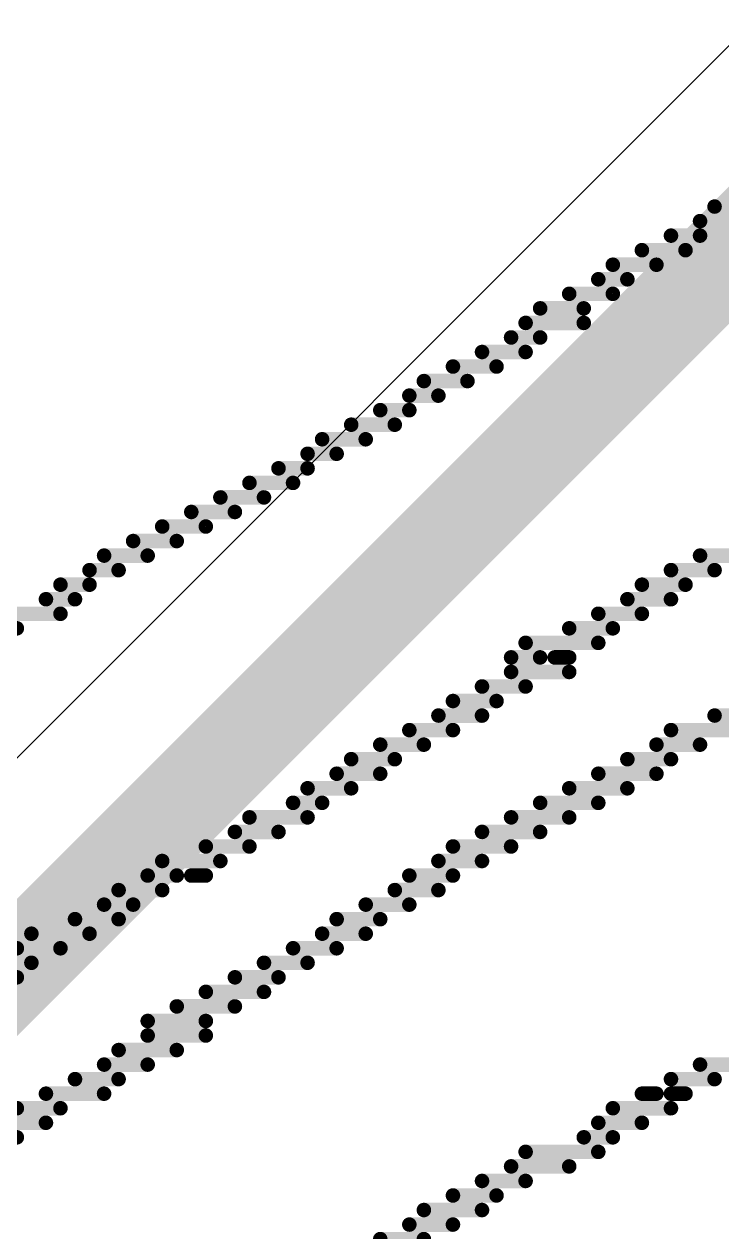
# Model space of a CAD drawing. Header units: millimetres. Extents: x 84.4 to 173.9, y 144 to 177.
# Drawn here: x 139.176 to 141.005, y 156.127 to 159.291 of the extents above; entities that cross this region are included whole.
import ezdxf

# ---------------------------------------------------------------- set-up
doc = ezdxf.new("R2010")
doc.units = ezdxf.units.MM
doc.layers.add('BottomLayer', color=5, linetype='Continuous')
doc.layers.add('BottomOverlay', color=54, linetype='Continuous')

msp = doc.modelspace()

# ---------------------------------------------------------------- linework, layer by layer
at = {"layer": 'BottomLayer'}
msp.add_line((141.0791, 159.2909), (134.0047, 152.2165), dxfattribs=at)
at = {"layer": 'BottomLayer', "const_width": 0.254}
msp.add_lwpolyline([(134.1656, 151.828), (141.3538, 159.0162)], dxfattribs=at)
at = {"layer": 'BottomOverlay', "const_width": 0.0381}
for points in [[(140.9855, 158.813), (141.0998, 158.813)], [(140.9474, 158.7749), (141.0236, 158.7749)], [(140.8712, 158.7368), (140.9474, 158.7368)], [(140.795, 158.6987), (140.9093, 158.6987)], [(140.7188, 158.6606), (140.8331, 158.6606)], [(140.6807, 158.6225), (140.7569, 158.6225)], [(140.6045, 158.5844), (140.7188, 158.5844)], [(140.5283, 158.5463), (140.6426, 158.5463)], [(140.4902, 158.5082), (140.6426, 158.5082)], [(140.4521, 158.4701), (140.5283, 158.4701)], [(140.3759, 158.432), (140.4902, 158.432)], [(140.2997, 158.3939), (140.414, 158.3939)], [(140.2235, 158.3558), (140.3378, 158.3558)], [(140.1854, 158.3177), (140.2616, 158.3177)], [(140.1092, 158.2796), (140.1854, 158.2796)], [(140.033, 158.2415), (140.1473, 158.2415)], [(139.9568, 158.2034), (140.0711, 158.2034)], [(139.9187, 158.1653), (139.9949, 158.1653)], [(139.8425, 158.1272), (139.9187, 158.1272)], [(139.7663, 158.0891), (139.8806, 158.0891)], [(139.6901, 158.051), (139.8044, 158.051)], [(139.6139, 158.0129), (139.7282, 158.0129)], [(139.5377, 157.9748), (139.652, 157.9748)], [(139.4615, 157.9367), (139.5758, 157.9367)], [(139.3853, 157.8986), (139.4996, 157.8986)], [(140.9474, 157.8986), (141.0617, 157.8986)], [(139.3472, 157.8605), (139.4234, 157.8605)], [(140.8712, 157.8605), (140.9855, 157.8605)], [(139.271, 157.8224), (139.3472, 157.8224)], [(140.795, 157.8224), (140.9093, 157.8224)], [(139.2329, 157.7843), (139.3091, 157.7843)], [(140.7569, 157.7843), (140.8712, 157.7843)], [(139.1186, 157.7462), (139.271, 157.7462)], [(140.6807, 157.7462), (140.795, 157.7462)], [(139.0805, 157.7081), (139.1567, 157.7081)], [(140.6045, 157.7081), (140.7188, 157.7081)], [(140.4902, 157.67), (140.6807, 157.67)], [(140.4521, 157.6319), (140.5283, 157.6319)], [(140.5664, 157.6319), (140.6045, 157.6319)], [(140.4521, 157.5938), (140.6045, 157.5938)], [(140.3759, 157.5557), (140.4902, 157.5557)], [(140.2997, 157.5176), (140.414, 157.5176)], [(140.2616, 157.4795), (140.3759, 157.4795)], [(140.9855, 157.4795), (141.0998, 157.4795)], [(140.1854, 157.4414), (140.2997, 157.4414)], [(140.8712, 157.4414), (141.0236, 157.4414)], [(140.1092, 157.4033), (140.2235, 157.4033)], [(140.8331, 157.4033), (140.9474, 157.4033)], [(140.033, 157.3652), (140.1473, 157.3652)], [(140.7569, 157.3652), (140.8712, 157.3652)], [(139.9949, 157.3271), (140.1092, 157.3271)], [(140.6807, 157.3271), (140.8331, 157.3271)], [(139.9187, 157.289), (140.033, 157.289)], [(140.6045, 157.289), (140.7569, 157.289)], [(139.8806, 157.2509), (139.9568, 157.2509)], [(140.5283, 157.2509), (140.6807, 157.2509)], [(139.7663, 157.2128), (139.9187, 157.2128)], [(140.4521, 157.2128), (140.6045, 157.2128)], [(139.7282, 157.1747), (139.8425, 157.1747)], [(140.3759, 157.1747), (140.5283, 157.1747)], [(139.652, 157.1366), (139.7663, 157.1366)], [(140.2997, 157.1366), (140.4521, 157.1366)], [(139.5377, 157.0985), (139.6901, 157.0985)], [(140.2616, 157.0985), (140.3759, 157.0985)], [(139.4996, 157.0604), (139.5758, 157.0604)], [(139.6139, 157.0604), (139.652, 157.0604)], [(140.1854, 157.0604), (140.2997, 157.0604)], [(139.4234, 157.0223), (139.5377, 157.0223)], [(140.1473, 157.0223), (140.2616, 157.0223)], [(139.3853, 156.9842), (139.4615, 156.9842)], [(140.0711, 156.9842), (140.1854, 156.9842)], [(139.3091, 156.9461), (139.4234, 156.9461)], [(139.9949, 156.9461), (140.1092, 156.9461)], [(139.1948, 156.908), (139.3472, 156.908)], [(139.9568, 156.908), (140.0711, 156.908)], [(139.1567, 156.8699), (139.271, 156.8699)], [(139.8806, 156.8699), (139.9949, 156.8699)], [(139.0805, 156.8318), (139.1948, 156.8318)], [(139.8044, 156.8318), (139.9187, 156.8318)], [(139.0043, 156.7937), (139.1567, 156.7937)], [(139.7282, 156.7937), (139.8425, 156.7937)], [(139.652, 156.7556), (139.8044, 156.7556)], [(139.5758, 156.7175), (139.7282, 156.7175)], [(139.4996, 156.6794), (139.652, 156.6794)], [(139.4996, 156.6413), (139.652, 156.6413)], [(139.4234, 156.6032), (139.5758, 156.6032)], [(139.3853, 156.5651), (139.4996, 156.5651)], [(140.9474, 156.5651), (141.0617, 156.5651)], [(139.3091, 156.527), (139.4234, 156.527)], [(140.8712, 156.527), (140.9855, 156.527)], [(139.2329, 156.4889), (139.3853, 156.4889)], [(140.795, 156.4889), (140.8331, 156.4889)], [(140.8712, 156.4889), (140.9093, 156.4889)], [(139.1567, 156.4508), (139.271, 156.4508)], [(140.7188, 156.4508), (140.8712, 156.4508)], [(139.0805, 156.4127), (139.2329, 156.4127)], [(140.6807, 156.4127), (140.795, 156.4127)], [(139.0424, 156.3746), (139.1567, 156.3746)], [(140.6426, 156.3746), (140.7188, 156.3746)], [(140.4902, 156.3365), (140.6807, 156.3365)], [(140.4521, 156.2984), (140.6045, 156.2984)], [(140.3759, 156.2603), (140.4902, 156.2603)], [(140.2997, 156.2222), (140.414, 156.2222)], [(140.2235, 156.1841), (140.3759, 156.1841)], [(140.1854, 156.146), (140.2997, 156.146)], [(140.1092, 156.1079), (140.2235, 156.1079)]]:
    msp.add_lwpolyline(points, dxfattribs=at)
at = {"layer": 'BottomOverlay', "const_width": 0.0191}
for points in [[(140.976, 158.813, 1), (140.995, 158.813, 1)], [(140.9379, 158.7749, 1), (140.9569, 158.7749, 1)], [(140.8617, 158.7368, 1), (140.8807, 158.7368, 1)], [(140.9379, 158.7368, 1), (140.9569, 158.7368, 1)], [(140.7855, 158.6987, 1), (140.8045, 158.6987, 1)], [(140.8998, 158.6987, 1), (140.9188, 158.6987, 1)], [(140.7093, 158.6606, 1), (140.7283, 158.6606, 1)], [(140.8236, 158.6606, 1), (140.8426, 158.6606, 1)], [(140.6712, 158.6225, 1), (140.6902, 158.6225, 1)], [(140.7474, 158.6225, 1), (140.7664, 158.6225, 1)], [(140.595, 158.5844, 1), (140.614, 158.5844, 1)], [(140.7093, 158.5844, 1), (140.7283, 158.5844, 1)], [(140.5188, 158.5463, 1), (140.5378, 158.5463, 1)], [(140.6331, 158.5463, 1), (140.6521, 158.5463, 1)], [(140.4807, 158.5082, 1), (140.4997, 158.5082, 1)], [(140.6331, 158.5082, 1), (140.6521, 158.5082, 1)], [(140.4426, 158.4701, 1), (140.4616, 158.4701, 1)], [(140.5188, 158.4701, 1), (140.5378, 158.4701, 1)], [(140.3664, 158.432, 1), (140.3854, 158.432, 1)], [(140.4807, 158.432, 1), (140.4997, 158.432, 1)], [(140.2902, 158.3939, 1), (140.3092, 158.3939, 1)], [(140.4045, 158.3939, 1), (140.4235, 158.3939, 1)], [(140.214, 158.3558, 1), (140.233, 158.3558, 1)], [(140.3283, 158.3558, 1), (140.3473, 158.3558, 1)], [(140.1759, 158.3177, 1), (140.1949, 158.3177, 1)], [(140.2521, 158.3177, 1), (140.2711, 158.3177, 1)], [(140.0997, 158.2796, 1), (140.1187, 158.2796, 1)], [(140.1759, 158.2796, 1), (140.1949, 158.2796, 1)], [(140.0235, 158.2415, 1), (140.0425, 158.2415, 1)], [(140.1378, 158.2415, 1), (140.1568, 158.2415, 1)], [(139.9473, 158.2034, 1), (139.9663, 158.2034, 1)], [(140.0616, 158.2034, 1), (140.0806, 158.2034, 1)], [(139.9092, 158.1653, 1), (139.9282, 158.1653, 1)], [(139.9854, 158.1653, 1), (140.0044, 158.1653, 1)], [(139.833, 158.1272, 1), (139.852, 158.1272, 1)], [(139.9092, 158.1272, 1), (139.9282, 158.1272, 1)], [(139.7568, 158.0891, 1), (139.7758, 158.0891, 1)], [(139.8711, 158.0891, 1), (139.8901, 158.0891, 1)], [(139.6806, 158.051, 1), (139.6996, 158.051, 1)], [(139.7949, 158.051, 1), (139.8139, 158.051, 1)], [(139.6044, 158.0129, 1), (139.6234, 158.0129, 1)], [(139.7187, 158.0129, 1), (139.7377, 158.0129, 1)], [(139.5282, 157.9748, 1), (139.5472, 157.9748, 1)], [(139.6425, 157.9748, 1), (139.6615, 157.9748, 1)], [(139.452, 157.9367, 1), (139.471, 157.9367, 1)], [(139.5663, 157.9367, 1), (139.5853, 157.9367, 1)], [(139.3758, 157.8986, 1), (139.3948, 157.8986, 1)], [(139.4901, 157.8986, 1), (139.5091, 157.8986, 1)], [(140.9379, 157.8986, 1), (140.9569, 157.8986, 1)], [(139.3377, 157.8605, 1), (139.3567, 157.8605, 1)], [(139.4139, 157.8605, 1), (139.4329, 157.8605, 1)], [(140.8617, 157.8605, 1), (140.8807, 157.8605, 1)], [(140.976, 157.8605, 1), (140.995, 157.8605, 1)], [(139.2615, 157.8224, 1), (139.2805, 157.8224, 1)], [(139.3377, 157.8224, 1), (139.3567, 157.8224, 1)], [(140.7855, 157.8224, 1), (140.8045, 157.8224, 1)], [(140.8998, 157.8224, 1), (140.9188, 157.8224, 1)], [(139.2234, 157.7843, 1), (139.2424, 157.7843, 1)], [(139.2996, 157.7843, 1), (139.3186, 157.7843, 1)], [(140.7474, 157.7843, 1), (140.7664, 157.7843, 1)], [(140.8617, 157.7843, 1), (140.8807, 157.7843, 1)], [(139.2615, 157.7462, 1), (139.2805, 157.7462, 1)], [(140.6712, 157.7462, 1), (140.6902, 157.7462, 1)], [(140.7855, 157.7462, 1), (140.8045, 157.7462, 1)], [(139.1472, 157.7081, 1), (139.1662, 157.7081, 1)], [(140.595, 157.7081, 1), (140.614, 157.7081, 1)], [(140.7093, 157.7081, 1), (140.7283, 157.7081, 1)], [(140.4807, 157.67, 1), (140.4997, 157.67, 1)], [(140.6712, 157.67, 1), (140.6902, 157.67, 1)], [(140.4426, 157.6319, 1), (140.4616, 157.6319, 1)], [(140.5188, 157.6319, 1), (140.5378, 157.6319, 1)], [(140.5569, 157.6319, 1), (140.5759, 157.6319, 1)], [(140.595, 157.6319, 1), (140.614, 157.6319, 1)], [(140.4426, 157.5938, 1), (140.4616, 157.5938, 1)], [(140.595, 157.5938, 1), (140.614, 157.5938, 1)], [(140.3664, 157.5557, 1), (140.3854, 157.5557, 1)], [(140.4807, 157.5557, 1), (140.4997, 157.5557, 1)], [(140.2902, 157.5176, 1), (140.3092, 157.5176, 1)], [(140.4045, 157.5176, 1), (140.4235, 157.5176, 1)], [(140.2521, 157.4795, 1), (140.2711, 157.4795, 1)], [(140.3664, 157.4795, 1), (140.3854, 157.4795, 1)], [(140.976, 157.4795, 1), (140.995, 157.4795, 1)], [(140.1759, 157.4414, 1), (140.1949, 157.4414, 1)], [(140.2902, 157.4414, 1), (140.3092, 157.4414, 1)], [(140.8617, 157.4414, 1), (140.8807, 157.4414, 1)], [(140.0997, 157.4033, 1), (140.1187, 157.4033, 1)], [(140.214, 157.4033, 1), (140.233, 157.4033, 1)], [(140.8236, 157.4033, 1), (140.8426, 157.4033, 1)], [(140.9379, 157.4033, 1), (140.9569, 157.4033, 1)], [(140.0235, 157.3652, 1), (140.0425, 157.3652, 1)], [(140.1378, 157.3652, 1), (140.1568, 157.3652, 1)], [(140.7474, 157.3652, 1), (140.7664, 157.3652, 1)], [(140.8617, 157.3652, 1), (140.8807, 157.3652, 1)], [(139.9854, 157.3271, 1), (140.0044, 157.3271, 1)], [(140.0997, 157.3271, 1), (140.1187, 157.3271, 1)], [(140.6712, 157.3271, 1), (140.6902, 157.3271, 1)], [(140.8236, 157.3271, 1), (140.8426, 157.3271, 1)], [(139.9092, 157.289, 1), (139.9282, 157.289, 1)], [(140.0235, 157.289, 1), (140.0425, 157.289, 1)], [(140.595, 157.289, 1), (140.614, 157.289, 1)], [(140.7474, 157.289, 1), (140.7664, 157.289, 1)], [(139.8711, 157.2509, 1), (139.8901, 157.2509, 1)], [(139.9473, 157.2509, 1), (139.9663, 157.2509, 1)], [(140.5188, 157.2509, 1), (140.5378, 157.2509, 1)], [(140.6712, 157.2509, 1), (140.6902, 157.2509, 1)], [(139.7568, 157.2128, 1), (139.7758, 157.2128, 1)], [(139.9092, 157.2128, 1), (139.9282, 157.2128, 1)], [(140.4426, 157.2128, 1), (140.4616, 157.2128, 1)], [(140.595, 157.2128, 1), (140.614, 157.2128, 1)], [(139.7187, 157.1747, 1), (139.7377, 157.1747, 1)], [(139.833, 157.1747, 1), (139.852, 157.1747, 1)], [(140.3664, 157.1747, 1), (140.3854, 157.1747, 1)], [(140.5188, 157.1747, 1), (140.5378, 157.1747, 1)], [(139.6425, 157.1366, 1), (139.6615, 157.1366, 1)], [(139.7568, 157.1366, 1), (139.7758, 157.1366, 1)], [(140.2902, 157.1366, 1), (140.3092, 157.1366, 1)], [(140.4426, 157.1366, 1), (140.4616, 157.1366, 1)], [(139.5282, 157.0985, 1), (139.5472, 157.0985, 1)], [(139.6806, 157.0985, 1), (139.6996, 157.0985, 1)], [(140.2521, 157.0985, 1), (140.2711, 157.0985, 1)], [(140.3664, 157.0985, 1), (140.3854, 157.0985, 1)], [(139.4901, 157.0604, 1), (139.5091, 157.0604, 1)], [(139.5663, 157.0604, 1), (139.5853, 157.0604, 1)], [(139.6044, 157.0604, 1), (139.6234, 157.0604, 1)], [(139.6425, 157.0604, 1), (139.6615, 157.0604, 1)], [(140.1759, 157.0604, 1), (140.1949, 157.0604, 1)], [(140.2902, 157.0604, 1), (140.3092, 157.0604, 1)], [(139.4139, 157.0223, 1), (139.4329, 157.0223, 1)], [(139.5282, 157.0223, 1), (139.5472, 157.0223, 1)], [(140.1378, 157.0223, 1), (140.1568, 157.0223, 1)], [(140.2521, 157.0223, 1), (140.2711, 157.0223, 1)], [(139.3758, 156.9842, 1), (139.3948, 156.9842, 1)], [(139.452, 156.9842, 1), (139.471, 156.9842, 1)], [(140.0616, 156.9842, 1), (140.0806, 156.9842, 1)], [(140.1759, 156.9842, 1), (140.1949, 156.9842, 1)], [(139.2996, 156.9461, 1), (139.3186, 156.9461, 1)], [(139.4139, 156.9461, 1), (139.4329, 156.9461, 1)], [(139.9854, 156.9461, 1), (140.0044, 156.9461, 1)], [(140.0997, 156.9461, 1), (140.1187, 156.9461, 1)], [(139.1853, 156.908, 1), (139.2043, 156.908, 1)], [(139.3377, 156.908, 1), (139.3567, 156.908, 1)], [(139.9473, 156.908, 1), (139.9663, 156.908, 1)], [(140.0616, 156.908, 1), (140.0806, 156.908, 1)], [(139.1472, 156.8699, 1), (139.1662, 156.8699, 1)], [(139.2615, 156.8699, 1), (139.2805, 156.8699, 1)], [(139.8711, 156.8699, 1), (139.8901, 156.8699, 1)], [(139.9854, 156.8699, 1), (140.0044, 156.8699, 1)], [(139.1853, 156.8318, 1), (139.2043, 156.8318, 1)], [(139.7949, 156.8318, 1), (139.8139, 156.8318, 1)], [(139.9092, 156.8318, 1), (139.9282, 156.8318, 1)], [(139.1472, 156.7937, 1), (139.1662, 156.7937, 1)], [(139.7187, 156.7937, 1), (139.7377, 156.7937, 1)], [(139.833, 156.7937, 1), (139.852, 156.7937, 1)], [(139.6425, 156.7556, 1), (139.6615, 156.7556, 1)], [(139.7949, 156.7556, 1), (139.8139, 156.7556, 1)], [(139.5663, 156.7175, 1), (139.5853, 156.7175, 1)], [(139.7187, 156.7175, 1), (139.7377, 156.7175, 1)], [(139.4901, 156.6794, 1), (139.5091, 156.6794, 1)], [(139.6425, 156.6794, 1), (139.6615, 156.6794, 1)], [(139.4901, 156.6413, 1), (139.5091, 156.6413, 1)], [(139.6425, 156.6413, 1), (139.6615, 156.6413, 1)], [(139.4139, 156.6032, 1), (139.4329, 156.6032, 1)], [(139.5663, 156.6032, 1), (139.5853, 156.6032, 1)], [(139.3758, 156.5651, 1), (139.3948, 156.5651, 1)], [(139.4901, 156.5651, 1), (139.5091, 156.5651, 1)], [(140.9379, 156.5651, 1), (140.9569, 156.5651, 1)], [(139.2996, 156.527, 1), (139.3186, 156.527, 1)], [(139.4139, 156.527, 1), (139.4329, 156.527, 1)], [(140.8617, 156.527, 1), (140.8807, 156.527, 1)], [(140.976, 156.527, 1), (140.995, 156.527, 1)], [(139.2234, 156.4889, 1), (139.2424, 156.4889, 1)], [(139.3758, 156.4889, 1), (139.3948, 156.4889, 1)], [(140.7855, 156.4889, 1), (140.8045, 156.4889, 1)], [(140.8236, 156.4889, 1), (140.8426, 156.4889, 1)], [(140.8617, 156.4889, 1), (140.8807, 156.4889, 1)], [(140.8998, 156.4889, 1), (140.9188, 156.4889, 1)], [(139.1472, 156.4508, 1), (139.1662, 156.4508, 1)], [(139.2615, 156.4508, 1), (139.2805, 156.4508, 1)], [(140.7093, 156.4508, 1), (140.7283, 156.4508, 1)], [(140.8617, 156.4508, 1), (140.8807, 156.4508, 1)], [(139.2234, 156.4127, 1), (139.2424, 156.4127, 1)], [(140.6712, 156.4127, 1), (140.6902, 156.4127, 1)], [(140.7855, 156.4127, 1), (140.8045, 156.4127, 1)], [(139.1472, 156.3746, 1), (139.1662, 156.3746, 1)], [(140.6331, 156.3746, 1), (140.6521, 156.3746, 1)], [(140.7093, 156.3746, 1), (140.7283, 156.3746, 1)], [(140.4807, 156.3365, 1), (140.4997, 156.3365, 1)], [(140.6712, 156.3365, 1), (140.6902, 156.3365, 1)], [(140.4426, 156.2984, 1), (140.4616, 156.2984, 1)], [(140.595, 156.2984, 1), (140.614, 156.2984, 1)], [(140.3664, 156.2603, 1), (140.3854, 156.2603, 1)], [(140.4807, 156.2603, 1), (140.4997, 156.2603, 1)], [(140.2902, 156.2222, 1), (140.3092, 156.2222, 1)], [(140.4045, 156.2222, 1), (140.4235, 156.2222, 1)], [(140.214, 156.1841, 1), (140.233, 156.1841, 1)], [(140.3664, 156.1841, 1), (140.3854, 156.1841, 1)], [(140.1759, 156.146, 1), (140.1949, 156.146, 1)], [(140.2902, 156.146, 1), (140.3092, 156.146, 1)], [(140.0997, 156.1079, 1), (140.1187, 156.1079, 1)], [(140.214, 156.1079, 1), (140.233, 156.1079, 1)]]:
    msp.add_lwpolyline(points, format="xyb", close=True, dxfattribs=at)

doc.saveas('drawing.dxf')
